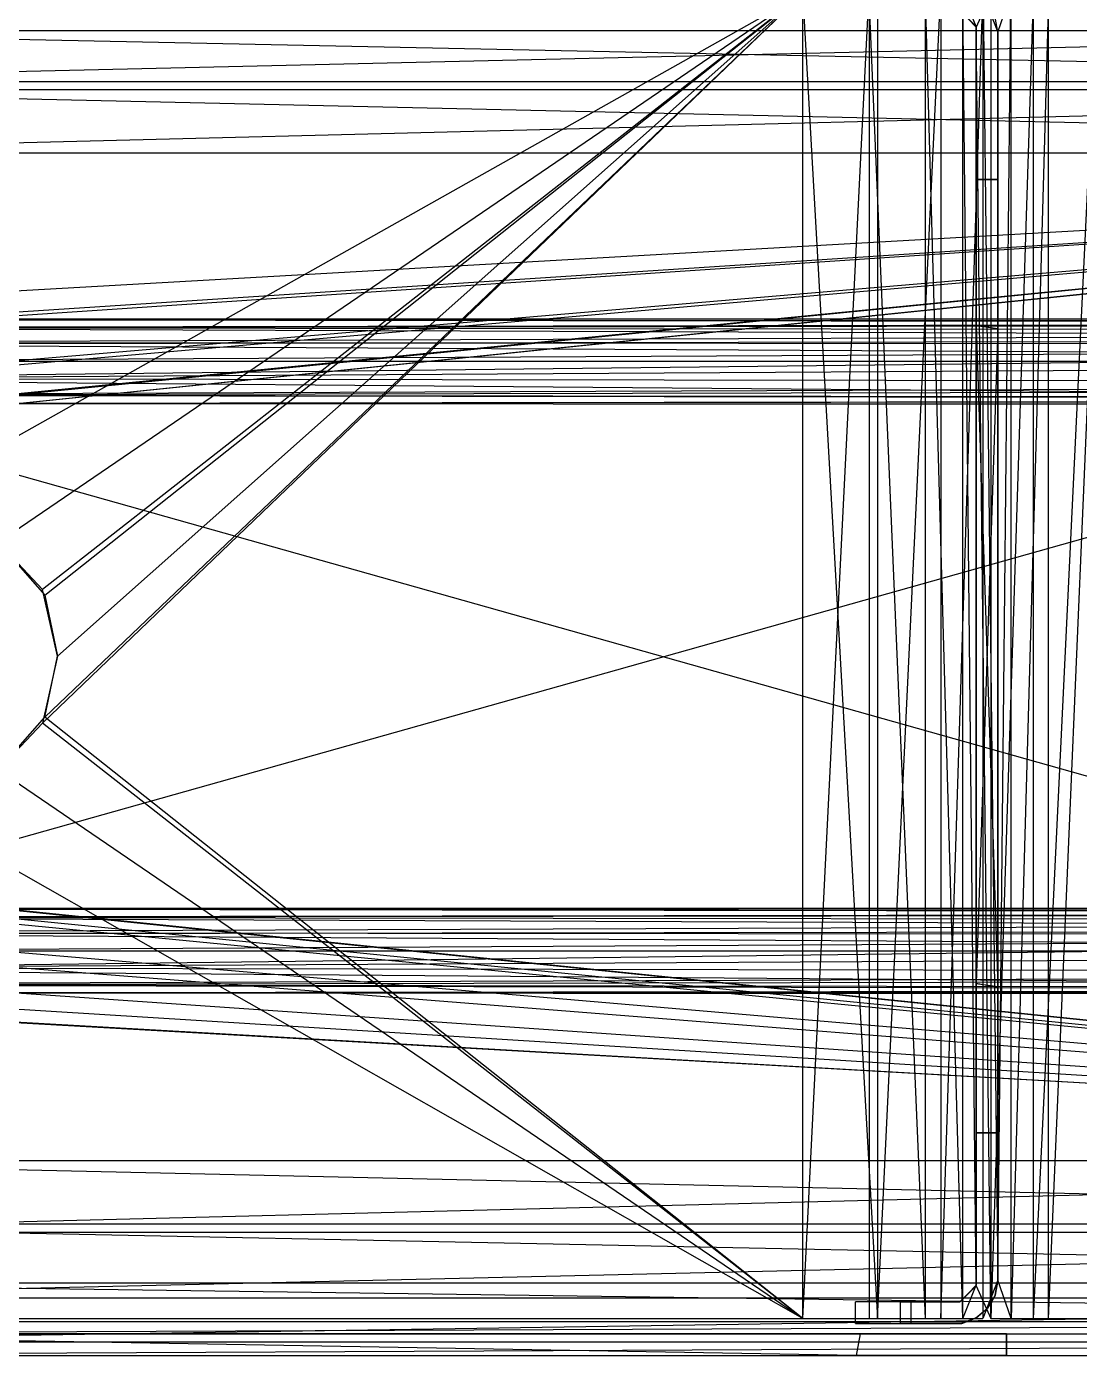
# Model space of a CAD drawing. Header units: inches. Extents: x 0 to 54693, y 0 to 31146.
# Drawn here: x 47784.9 to 47845.7, y 8086.3 to 8163 of the extents above; entities that cross this region are included whole.
import ezdxf

# ---------------------------------------------------------------- set-up
doc = ezdxf.new("R2010")
doc.units = ezdxf.units.IN
doc.header["$MEASUREMENT"] = 0
doc.layers.add('Added', color=3, linetype='Continuous')

msp = doc.modelspace()

# ---------------------------------------------------------------- linework, layer by layer
at = {"layer": 'Added', "linetype": 'Continuous', "lineweight": -2, "ltscale": 0.18}
for p, q in [((47829.694, 8164.837), (47773.378, 8133.135)), ((47829.694, 8164.837), (47783.287, 8133.187)), ((47829.694, 8164.837), (47785.845, 8122.782)), ((47829.694, 8164.837), (47785.845, 8130.492)), ((47785.976, 8123.115), (47829.694, 8164.837)), ((47785.976, 8130.159), (47829.694, 8164.837)), ((47829.694, 8164.837), (47786.694, 8126.637)), ((47829.694, 8088.437), (47833.521, 8164.837)), ((47829.694, 8088.437), (47829.694, 8164.837)), ((47829.694, 8164.837), (47834, 8088.437)), ((47833.521, 8164.837), (47833.521, 8088.437)), ((47836.765, 8088.437), (47833.521, 8164.837)), ((47834, 8164.837), (47834, 8088.437)), ((47834, 8088.437), (47837.649, 8164.837)), ((47838.933, 8088.437), (47836.765, 8164.837)), ((47836.765, 8088.437), (47836.765, 8164.837)), ((47837.649, 8088.437), (47840.088, 8164.837)), ((47837.649, 8164.837), (47837.649, 8088.437)), ((47839.692, 8090.355), (47838.933, 8164.837)), ((47839.692, 8162.953), (47838.933, 8164.837)), ((47838.933, 8088.437), (47838.933, 8164.837)), ((47840.551, 8164.837), (47839.692, 8162.921)), ((47840.088, 8164.837), (47840.944, 8090.637)), ((47840.088, 8164.837), (47840.088, 8088.437)), ((47840.088, 8164.837), (47840.944, 8162.637)), ((47840.551, 8164.837), (47840.551, 8088.437)), ((47842.989, 8164.837), (47840.551, 8088.437)), ((47840.944, 8090.637), (47841.706, 8164.837)), ((47840.944, 8162.637), (47841.706, 8164.837)), ((47841.706, 8088.437), (47841.706, 8164.837)), ((47843.873, 8164.837), (47841.706, 8088.437)), ((47846.639, 8164.837), (47842.989, 8088.437)), ((47842.989, 8164.837), (47842.989, 8088.437)), ((47843.873, 8088.437), (47847.117, 8164.837)), ((47843.873, 8088.437), (47843.873, 8164.837)), ((47924.805, 8163.605), (47760.461, 8159.791)), ((47838.767, 8163.866), (47839.692, 8162.953)), ((47839.692, 8162.921), (47838.774, 8163.878)), ((47838.774, 8163.878), (47839.692, 8162.953)), ((47840.944, 8162.637), (47840.794, 8163.492)), ((47760.461, 8162.721), (47924.805, 8159.331)), ((47760.461, 8162.721), (47924.805, 8162.721)), ((47839.692, 8162.953), (47839.692, 8162.921)), ((47839.694, 8154.133), (47839.692, 8162.953)), ((47839.692, 8162.953), (47839.694, 8145.732)), ((47839.692, 8162.953), (47839.694, 8154.131)), ((47839.694, 8150.099), (47839.692, 8162.953)), ((47839.692, 8162.953), (47839.692, 8090.355)), ((47839.694, 8152.797), (47839.692, 8162.953)), ((47839.692, 8090.321), (47839.692, 8162.921)), ((47839.692, 8162.921), (47839.694, 8104.137)), ((47839.692, 8162.921), (47839.695, 8145.707)), ((47840.551, 8088.437), (47839.692, 8162.921)), ((47839.692, 8162.921), (47839.694, 8152.797)), ((47839.694, 8154.131), (47839.692, 8162.921)), ((47839.694, 8107.735), (47839.692, 8162.921)), ((47839.692, 8162.921), (47839.694, 8150.096)), ((47840.944, 8090.637), (47840.944, 8162.637)), ((47840.944, 8090.637), (47840.944, 8162.637)), ((47840.944, 8162.637), (47840.944, 8150.153)), ((47840.944, 8162.637), (47840.944, 8154.131)), ((47840.945, 8152.279), (47840.944, 8162.637)), ((47840.944, 8145.492), (47840.944, 8162.637)), ((47760.461, 8159.791), (47924.805, 8159.791)), ((47760.461, 8155.65), (47924.805, 8159.791)), ((47760.461, 8159.331), (47924.805, 8159.331)), ((47760.461, 8159.331), (47924.805, 8155.65)), ((47924.805, 8155.65), (47760.461, 8155.65)), ((47773.61, 8140.098), (47924.805, 8155.65)), ((47924.805, 8155.65), (47773.626, 8147.081)), ((47924.805, 8155.65), (47773.629, 8113.07)), ((47924.805, 8155.65), (47773.688, 8147.088)), ((47924.805, 8155.65), (47773.701, 8140.102)), ((47924.805, 8155.65), (47775.269, 8140.811)), ((47775.388, 8140.891), (47924.805, 8155.65)), ((47775.875, 8145.947), (47924.805, 8155.65)), ((47924.805, 8155.65), (47776.039, 8145.704)), ((47924.805, 8155.65), (47776.571, 8142.756)), ((47776.655, 8143.039), (47924.805, 8155.65)), ((47840.944, 8154.133), (47839.694, 8154.131)), ((47839.694, 8154.131), (47839.694, 8154.133)), ((47839.694, 8152.797), (47839.694, 8154.133)), ((47839.694, 8154.133), (47840.944, 8154.131)), ((47839.694, 8154.133), (47840.944, 8154.133)), ((47839.694, 8154.131), (47839.694, 8152.797)), ((47840.944, 8154.131), (47840.944, 8154.133)), ((47840.944, 8154.131), (47840.945, 8152.279)), ((47839.694, 8150.099), (47839.694, 8152.797)), ((47839.694, 8152.797), (47839.694, 8150.096)), ((47840.944, 8150.153), (47840.944, 8152.797)), ((47840.945, 8152.279), (47840.944, 8149.137)), ((47839.694, 8145.732), (47839.694, 8150.099)), ((47839.694, 8150.096), (47839.695, 8145.707)), ((47840.944, 8090.637), (47840.944, 8150.153)), ((47840.944, 8149.137), (47840.944, 8145.492)), ((47939.215, 8146.134), (47761.411, 8146.077)), ((47761.411, 8146.077), (47938.728, 8145.938)), ((47939.215, 8146.134), (47762.427, 8146.068)), ((47762.427, 8146.068), (47939.783, 8145.836)), ((47762.576, 8145.592), (47938.728, 8145.938)), ((47764.595, 8145.576), (47939.783, 8145.836)), ((47839.692, 8090.355), (47839.694, 8145.732)), ((47839.694, 8107.778), (47839.694, 8145.732)), ((47840.944, 8145.492), (47839.694, 8145.732)), ((47762.271, 8144.725), (47938.328, 8145.386)), ((47762.576, 8145.592), (47938.328, 8145.386)), ((47764.595, 8145.576), (47940.268, 8144.909)), ((47839.694, 8107.735), (47839.695, 8145.707)), ((47840.944, 8145.492), (47839.694, 8107.778)), ((47839.695, 8145.707), (47840.944, 8107.564)), ((47839.695, 8145.707), (47840.944, 8145.534)), ((47840.944, 8107.564), (47840.944, 8145.534)), ((47840.944, 8145.534), (47840.944, 8090.637)), ((47840.944, 8090.637), (47840.944, 8145.492)), ((47840.944, 8145.492), (47840.944, 8107.538)), ((47938.101, 8144.568), (47762.271, 8144.725)), ((47763.233, 8143.637), (47938.101, 8144.568)), ((47940.268, 8144.909), (47765.251, 8144.633)), ((47765.251, 8144.633), (47940.438, 8143.675)), ((47761.854, 8142.618), (47850.61, 8143.637)), ((47850.61, 8143.637), (47763.233, 8143.637)), ((47765.249, 8142.651), (47940.438, 8143.675)), ((47940.438, 8143.675), (47765.278, 8143.629)), ((47761.854, 8142.618), (47850.969, 8141.869)), ((47764.595, 8141.706), (47940.286, 8142.431)), ((47765.249, 8142.651), (47940.286, 8142.431)), ((47938.65, 8141.407), (47761.317, 8141.195)), ((47939.223, 8141.14), (47761.317, 8141.195)), ((47762.436, 8141.211), (47939.813, 8141.464)), ((47762.436, 8141.211), (47939.223, 8141.14)), ((47762.576, 8141.682), (47850.969, 8141.869)), ((47938.65, 8141.407), (47762.576, 8141.682)), ((47939.813, 8141.464), (47764.595, 8141.706)), ((47773.701, 8140.102), (47924.805, 8097.553)), ((47783.287, 8133.187), (47785.976, 8130.159)), ((47785.845, 8130.492), (47783.287, 8133.187)), ((47786.694, 8126.637), (47785.845, 8130.492)), ((47785.976, 8130.159), (47786.694, 8126.637)), ((47786.694, 8126.637), (47785.845, 8122.782)), ((47785.976, 8123.115), (47786.694, 8126.637)), ((47783.287, 8120.087), (47785.976, 8123.115)), ((47785.845, 8122.782), (47783.287, 8120.087)), ((47829.694, 8088.437), (47785.845, 8122.782)), ((47829.694, 8088.437), (47785.976, 8123.115)), ((47829.694, 8088.437), (47774.101, 8120.087)), ((47783.287, 8120.087), (47829.694, 8088.437)), ((47773.629, 8113.07), (47924.805, 8097.553)), ((47924.805, 8097.553), (47773.689, 8113.077)), ((47761.348, 8112.076), (47939.223, 8112.134)), ((47938.641, 8111.871), (47761.348, 8112.076)), ((47939.223, 8112.134), (47762.447, 8112.068)), ((47762.447, 8112.068), (47939.814, 8111.811)), ((47924.805, 8097.553), (47775.269, 8112.367)), ((47775.68, 8112.023), (47924.805, 8097.553)), ((47938.323, 8111.358), (47761.855, 8110.693)), ((47762.576, 8111.592), (47938.641, 8111.871)), ((47762.576, 8111.592), (47938.323, 8111.358)), ((47764.595, 8111.569), (47939.814, 8111.811)), ((47764.595, 8111.569), (47940.286, 8110.844)), ((47761.855, 8110.693), (47938.106, 8110.547)), ((47763.233, 8109.637), (47938.106, 8110.547)), ((47765.249, 8110.624), (47940.286, 8110.844)), ((47765.249, 8110.624), (47940.438, 8109.6)), ((47776.63, 8110.226), (47924.805, 8097.553)), ((47850.61, 8109.637), (47762.273, 8108.551)), ((47763.233, 8109.637), (47850.61, 8109.637)), ((47940.438, 8109.6), (47765.251, 8108.642)), ((47940.438, 8109.6), (47765.278, 8109.646)), ((47924.805, 8097.553), (47776.682, 8109.271)), ((47850.969, 8107.869), (47762.273, 8108.551)), ((47940.268, 8108.366), (47764.595, 8107.698)), ((47940.268, 8108.366), (47765.251, 8108.642)), ((47762.427, 8107.207), (47939.783, 8107.439)), ((47762.576, 8107.682), (47850.969, 8107.869)), ((47762.576, 8107.682), (47938.725, 8107.336)), ((47764.595, 8107.698), (47939.783, 8107.439)), ((47776.107, 8107.78), (47924.805, 8097.553)), ((47839.692, 8090.355), (47839.694, 8107.778)), ((47839.694, 8104.137), (47839.694, 8107.778)), ((47839.694, 8107.778), (47840.944, 8107.538)), ((47840.944, 8107.564), (47839.694, 8107.735)), ((47840.944, 8090.637), (47840.944, 8107.564)), ((47840.944, 8104.137), (47840.944, 8107.564)), ((47840.944, 8107.538), (47840.944, 8103.175)), ((47840.944, 8090.637), (47840.944, 8107.538)), ((47938.725, 8107.336), (47761.41, 8107.197)), ((47939.214, 8107.14), (47761.41, 8107.197)), ((47939.214, 8107.14), (47762.427, 8107.207)), ((47775.337, 8106.836), (47924.805, 8097.553)), ((47924.805, 8097.553), (47773.608, 8106.088)), ((47774.14, 8106.12), (47924.805, 8097.553)), ((47839.692, 8090.355), (47839.694, 8104.137)), ((47839.692, 8090.321), (47839.694, 8104.137)), ((47839.694, 8100.995), (47839.694, 8104.137)), ((47839.694, 8104.137), (47839.695, 8100.952)), ((47840.944, 8101.02), (47840.944, 8104.137)), ((47840.944, 8104.137), (47840.944, 8090.637)), ((47840.944, 8103.175), (47840.944, 8090.637)), ((47840.944, 8103.175), (47840.944, 8100.477)), ((47839.692, 8090.355), (47839.694, 8100.995)), ((47839.692, 8090.321), (47839.695, 8100.952)), ((47839.695, 8099.143), (47839.694, 8100.995)), ((47839.695, 8100.952), (47839.694, 8099.141)), ((47840.944, 8099.143), (47840.944, 8101.02)), ((47840.944, 8101.02), (47840.944, 8090.637)), ((47840.944, 8100.477), (47840.944, 8099.141)), ((47839.695, 8099.143), (47839.692, 8090.355)), ((47839.694, 8099.141), (47839.692, 8090.355)), ((47839.692, 8090.321), (47839.694, 8099.141)), ((47839.694, 8099.141), (47839.695, 8099.143)), ((47839.694, 8099.141), (47840.944, 8099.143)), ((47839.694, 8099.141), (47840.944, 8099.141)), ((47840.944, 8099.141), (47839.695, 8099.143)), ((47840.944, 8090.637), (47840.944, 8099.143)), ((47840.944, 8099.143), (47840.944, 8090.637)), ((47840.944, 8099.141), (47840.944, 8099.143)), ((47840.944, 8099.141), (47840.944, 8090.637)), ((47760.461, 8097.553), (47924.805, 8097.553)), ((47760.461, 8097.553), (47924.805, 8093.872)), ((47760.461, 8093.412), (47924.805, 8097.553)), ((47760.461, 8093.872), (47924.805, 8090.482)), ((47924.805, 8093.872), (47760.461, 8093.872)), ((47760.461, 8093.412), (47924.805, 8093.412)), ((47924.805, 8093.412), (47760.461, 8089.598)), ((47840.944, 8090.637), (47840.088, 8088.437)), ((47840.794, 8089.782), (47840.944, 8090.637)), ((47840.944, 8090.637), (47840.794, 8089.782)), ((47841.706, 8088.437), (47840.944, 8090.637)), ((47760.461, 8090.482), (47924.805, 8090.482)), ((47924.805, 8088.255), (47760.461, 8090.482)), ((47838.76, 8089.396), (47839.692, 8090.321)), ((47839.692, 8090.355), (47838.796, 8089.411)), ((47838.796, 8089.411), (47839.692, 8090.321)), ((47838.933, 8088.437), (47839.692, 8090.355)), ((47839.692, 8090.321), (47839.692, 8090.355)), ((47839.692, 8090.321), (47840.551, 8088.437)), ((47840.794, 8089.782), (47840.359, 8089.03)), ((47924.805, 8089.598), (47760.461, 8087.092)), ((47924.805, 8089.598), (47760.461, 8089.598)), ((47832.729, 8088.137), (47832.729, 8089.387)), ((47835.955, 8089.387), (47832.729, 8089.387)), ((47835.317, 8089.387), (47838.76, 8089.396)), ((47835.317, 8089.387), (47835.317, 8088.137)), ((47838.796, 8089.411), (47835.955, 8089.387)), ((47835.955, 8089.387), (47838.76, 8089.396)), ((47835.955, 8088.137), (47835.955, 8089.387)), ((47838.76, 8089.396), (47838.796, 8089.411)), ((47839.685, 8088.465), (47840.359, 8089.03)), ((47839.69, 8088.469), (47840.359, 8089.03)), ((47760.461, 8088.255), (47924.805, 8088.255)), ((47924.805, 8088.255), (47761.461, 8087.553)), ((47764.684, 8088.437), (47829.694, 8088.437)), ((47764.993, 8088.437), (47840.088, 8088.437)), ((47839.69, 8088.469), (47838.82, 8088.148)), ((47838.877, 8088.151), (47839.69, 8088.469)), ((47838.877, 8088.151), (47839.685, 8088.465)), ((47839.685, 8088.465), (47839.69, 8088.469)), ((47840.551, 8088.437), (47847.117, 8088.437)), ((47760.461, 8087.553), (47924.805, 8087.553)), ((47833.014, 8087.552), (47761.461, 8087.553)), ((47832.78, 8086.303), (47761.461, 8087.553)), ((47832.729, 8088.137), (47835.955, 8088.137)), ((47833.014, 8087.552), (47832.78, 8086.303)), ((47837.386, 8087.557), (47833.014, 8087.552)), ((47841.441, 8087.553), (47833.014, 8087.552)), ((47838.82, 8088.148), (47835.317, 8088.137)), ((47835.955, 8088.137), (47838.877, 8088.151)), ((47835.955, 8088.137), (47838.82, 8088.148)), ((47841.441, 8087.553), (47837.386, 8087.557)), ((47838.82, 8088.148), (47838.877, 8088.151)), ((47841.44, 8086.303), (47841.441, 8087.553)), ((47841.441, 8087.553), (47841.446, 8086.303)), ((47841.45, 8087.553), (47841.446, 8086.303)), ((47760.461, 8087.092), (47924.805, 8087.092)), ((47924.805, 8087.092), (47761.461, 8086.303)), ((47761.461, 8086.303), (47850.728, 8086.303)), ((47761.461, 8086.303), (47924.805, 8086.303)), ((47761.461, 8086.303), (47841.446, 8086.303)), ((47832.78, 8086.303), (47841.446, 8086.303)), ((47841.44, 8086.303), (47832.78, 8086.303)), ((47836.444, 8086.303), (47841.44, 8086.303)), ((47841.44, 8086.303), (47841.446, 8086.303)), ((47841.446, 8086.303), (47842.917, 8086.303))]:
    msp.add_line(p, q, dxfattribs=at)

doc.saveas('drawing.dxf')
